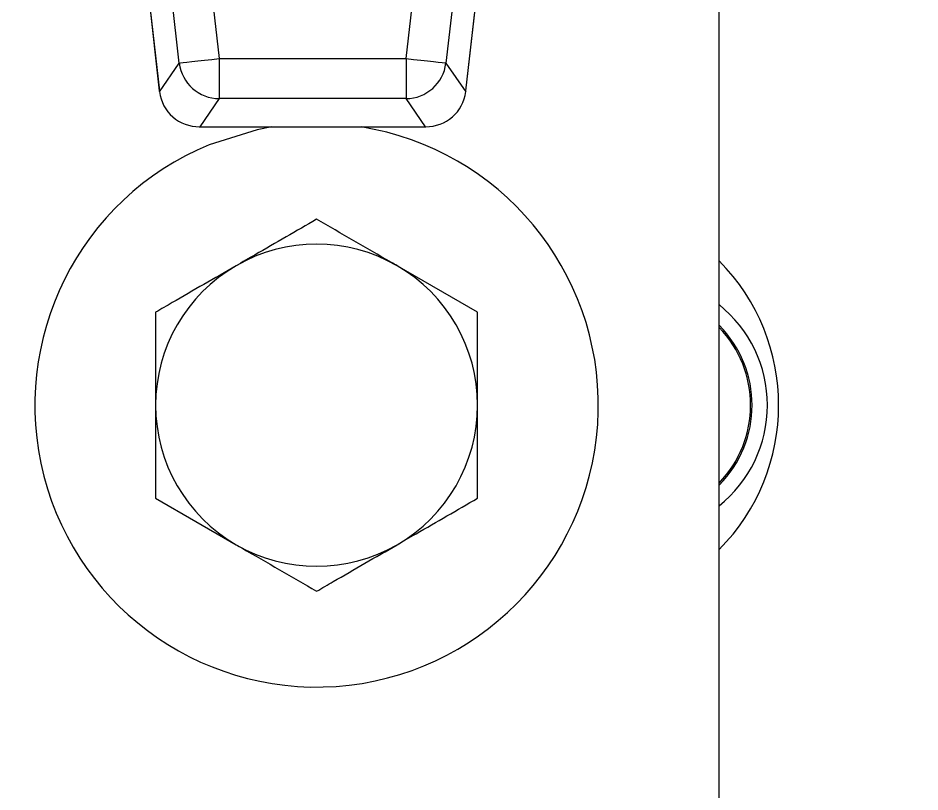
# Model space of a CAD drawing. Extents: x 7 to 135, y 3 to 97.
# Drawn here: x 99.439 to 100.84, y 40.917 to 42.118 of the extents above; entities that cross this region are included whole.
import ezdxf

# ---------------------------------------------------------------- set-up
doc = ezdxf.new("R2010")
doc.units = 0
doc.header["$MEASUREMENT"] = 0
doc.layers.add('OBJECT', color=7, linetype='CONTINUOUS')

msp = doc.modelspace()

# ---------------------------------------------------------------- linework, layer by layer
at = {"layer": 'OBJECT'}
for p, q in [((100.5281, 40.7244), (100.5281, 49.697)), ((99.6277, 43.1438), (99.7518, 42.0552)), ((100.042, 42.0552), (100.166, 43.1438)), ((99.53, 43.1368), (99.659, 42.0052)), ((99.5312, 43.1254), (99.6588, 42.0052)), ((99.6898, 42.0481), (99.5658, 43.1368)), ((100.228, 43.1368), (100.1039, 42.0481)), ((100.1348, 42.0052), (100.2637, 43.1368)), ((100.1349, 42.0052), (100.2626, 43.1254)), ((99.6591, 42.0037), (99.6898, 42.0481)), ((99.7518, 42.0552), (100.042, 42.0552)), ((99.7518, 42.0552), (99.7518, 41.9929)), ((100.042, 42.0552), (100.042, 41.9929)), ((100.1039, 42.0481), (100.1346, 42.0037)), ((99.659, 42.0052), (99.6588, 42.0052)), ((100.1349, 42.0052), (100.1348, 42.0052)), ((99.6591, 42.0037), (99.6591, 42.0029)), ((99.7518, 41.9929), (99.7216, 41.9492)), ((100.042, 41.9929), (99.7518, 41.9929)), ((100.0722, 41.9492), (100.042, 41.9929)), ((100.1347, 42.0029), (100.1346, 42.0037)), ((99.7209, 41.949), (100.0729, 41.949)), ((99.7216, 41.9492), (100.0722, 41.9492)), ((100.1531, 41.6613), (100.0281, 41.7335)), ((99.6531, 41.6613), (99.6531, 41.517)), ((100.1531, 41.3727), (100.1531, 41.517)), ((99.6531, 41.3727), (99.7781, 41.3005))]:
    msp.add_line(p, q, dxfattribs=at)
at = {"layer": 'OBJECT', "flags": 128}
for points in [[(99.6898, 42.0481), (99.6917, 42.0484), (99.6957, 42.0488), (99.7017, 42.0495), (99.7094, 42.0504), (99.7186, 42.0514), (99.729, 42.0526), (99.7402, 42.0539), (99.7518, 42.0552)], [(100.042, 42.0552), (100.0536, 42.0539), (100.0648, 42.0526), (100.0751, 42.0514), (100.0844, 42.0504), (100.0921, 42.0495), (100.0981, 42.0488), (100.1021, 42.0484), (100.1039, 42.0481)], [(99.8337, 41.949), (99.811, 41.9447), (99.7361, 41.9213)]]:
    msp.add_lwpolyline(points, dxfattribs=at)
at = {"layer": 'OBJECT'}
for centre, radius, start, end in [((99.9031, 41.517), 1.5, 209.9264, 65.3757), ((99.7521, 42.0557), 0.0627, 186.8963, 269.6914), ((100.0417, 42.0557), 0.0627, 270.3091, 353.1026), ((99.9031, 41.517), 0.4375, 112.4483, 80.8696), ((99.9031, 41.517), 0.25, 60, 120), ((100.3031, 41.517), 0.3175, 315.1261, 44.8739), ((99.9031, 41.517), 0.25, 120, 180), ((99.9031, 41.517), 0.25, 0, 60), ((100.4031, 41.517), 0.2, 0, 51.3178), ((100.4031, 41.517), 0.1762, 315.1999, 44.8001), ((100.4031, 41.517), 0.1739, 315.9712, 44.0288), ((99.9031, 41.517), 0.25, 180, 240), ((99.9031, 41.517), 0.25, 300, 0), ((100.4031, 41.517), 0.2, 308.6822, 0), ((99.9031, 41.517), 0.25, 240, 300)]:
    msp.add_arc(centre, radius, start, end, dxfattribs=at)
for centre, major_axis, ratio, start_param, end_param in [((99.6595, 42.0052), (-0.00086, 0.0075), 0.069473, 1.562842, 1.768966), ((100.1343, 42.0052), (0.00086, 0.0075), 0.069473, 4.51422, 4.720343), ((99.7216, 42.0115), (0.0606, 0.017), 0.988785, 2.989485, 4.441424), ((100.0722, 42.0115), (0.0606, -0.017), 0.988785, 4.983354, 6.435293)]:
    msp.add_ellipse(centre, major_axis=major_axis, ratio=ratio, start_param=start_param, end_param=end_param, dxfattribs=at)
for points, knots in [([(99.6588, 42.0052), (99.6588, 42.005), (99.6589, 42.0043), (99.659, 42.0035), (99.6591, 42.0029)], [0, 0, 0, 0, 0.249309, 1, 1, 1, 1]), ([(100.1347, 42.0029), (100.1347, 42.0031), (100.1348, 42.0039), (100.1349, 42.0046), (100.1349, 42.0052)], [0, 0, 0, 0, 0.2511543, 1, 1, 1, 1]), ([(99.9031, 41.8057), (99.8715, 41.7874), (99.8302, 41.7636), (99.7879, 41.7392), (99.7781, 41.7335)], [0, 0, 0, 0, 0.768151, 1, 1, 1, 1]), ([(100.0281, 41.7335), (100.0252, 41.7352), (99.983, 41.7596), (99.9416, 41.7835), (99.9031, 41.8057)], [0, 0, 0, 0, 0.070211, 1, 1, 1, 1]), ([(99.7781, 41.7335), (99.7447, 41.7142), (99.7024, 41.6898), (99.6617, 41.6663), (99.6531, 41.6613)], [0, 0, 0, 0, 0.788997, 1, 1, 1, 1]), ([(100.1531, 41.517), (100.1531, 41.5204), (100.1531, 41.5692), (100.1531, 41.6169), (100.1531, 41.6613)], [0, 0, 0, 0, 0.0702138, 1, 1, 1, 1]), ([(99.6531, 41.517), (99.6531, 41.5136), (99.6531, 41.4648), (99.6531, 41.4171), (99.6531, 41.3727)], [0, 0, 0, 0, 0.0702138, 1, 1, 1, 1]), ([(100.0281, 41.3005), (100.0379, 41.3061), (100.0802, 41.3306), (100.1215, 41.3544), (100.1531, 41.3727)], [0, 0, 0, 0, 0.231849, 1, 1, 1, 1]), ([(99.7781, 41.3005), (99.7811, 41.2988), (99.8233, 41.2744), (99.8647, 41.2505), (99.9031, 41.2283)], [0, 0, 0, 0, 0.0702143, 1, 1, 1, 1]), ([(99.9031, 41.2283), (99.9117, 41.2333), (99.9524, 41.2568), (99.9947, 41.2812), (100.0281, 41.3005)], [0, 0, 0, 0, 0.211, 1, 1, 1, 1])]:
    msp.add_open_spline(points, degree=3, knots=knots, dxfattribs=at)

doc.saveas('drawing.dxf')
